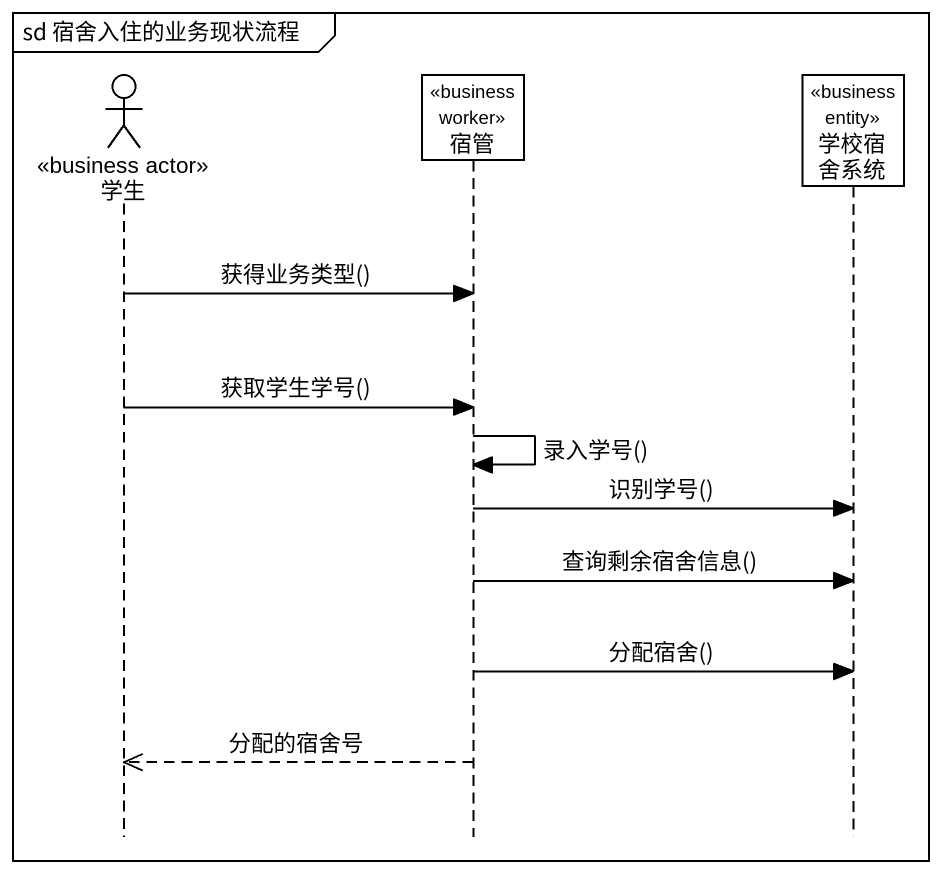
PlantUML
@startuml
mainframe sd 宿舍入住的业务现状流程
hide footbox
actor 学生 <<business actor>>
participant 宿管 <<business worker>>
participant 学校宿舍系统 <<business entity>>

学生 -> 宿管 : 获得业务类型()
学生 -> 宿管 : 获取学生学号()
宿管 -> 宿管 : 录入学号()
宿管 -> 学校宿舍系统 : 识别学号()
宿管 -> 学校宿舍系统 : 查询剩余宿舍信息()
宿管 -> 学校宿舍系统 : 分配宿舍()
宿管 -->> 学生 : 分配的宿舍号
@enduml
